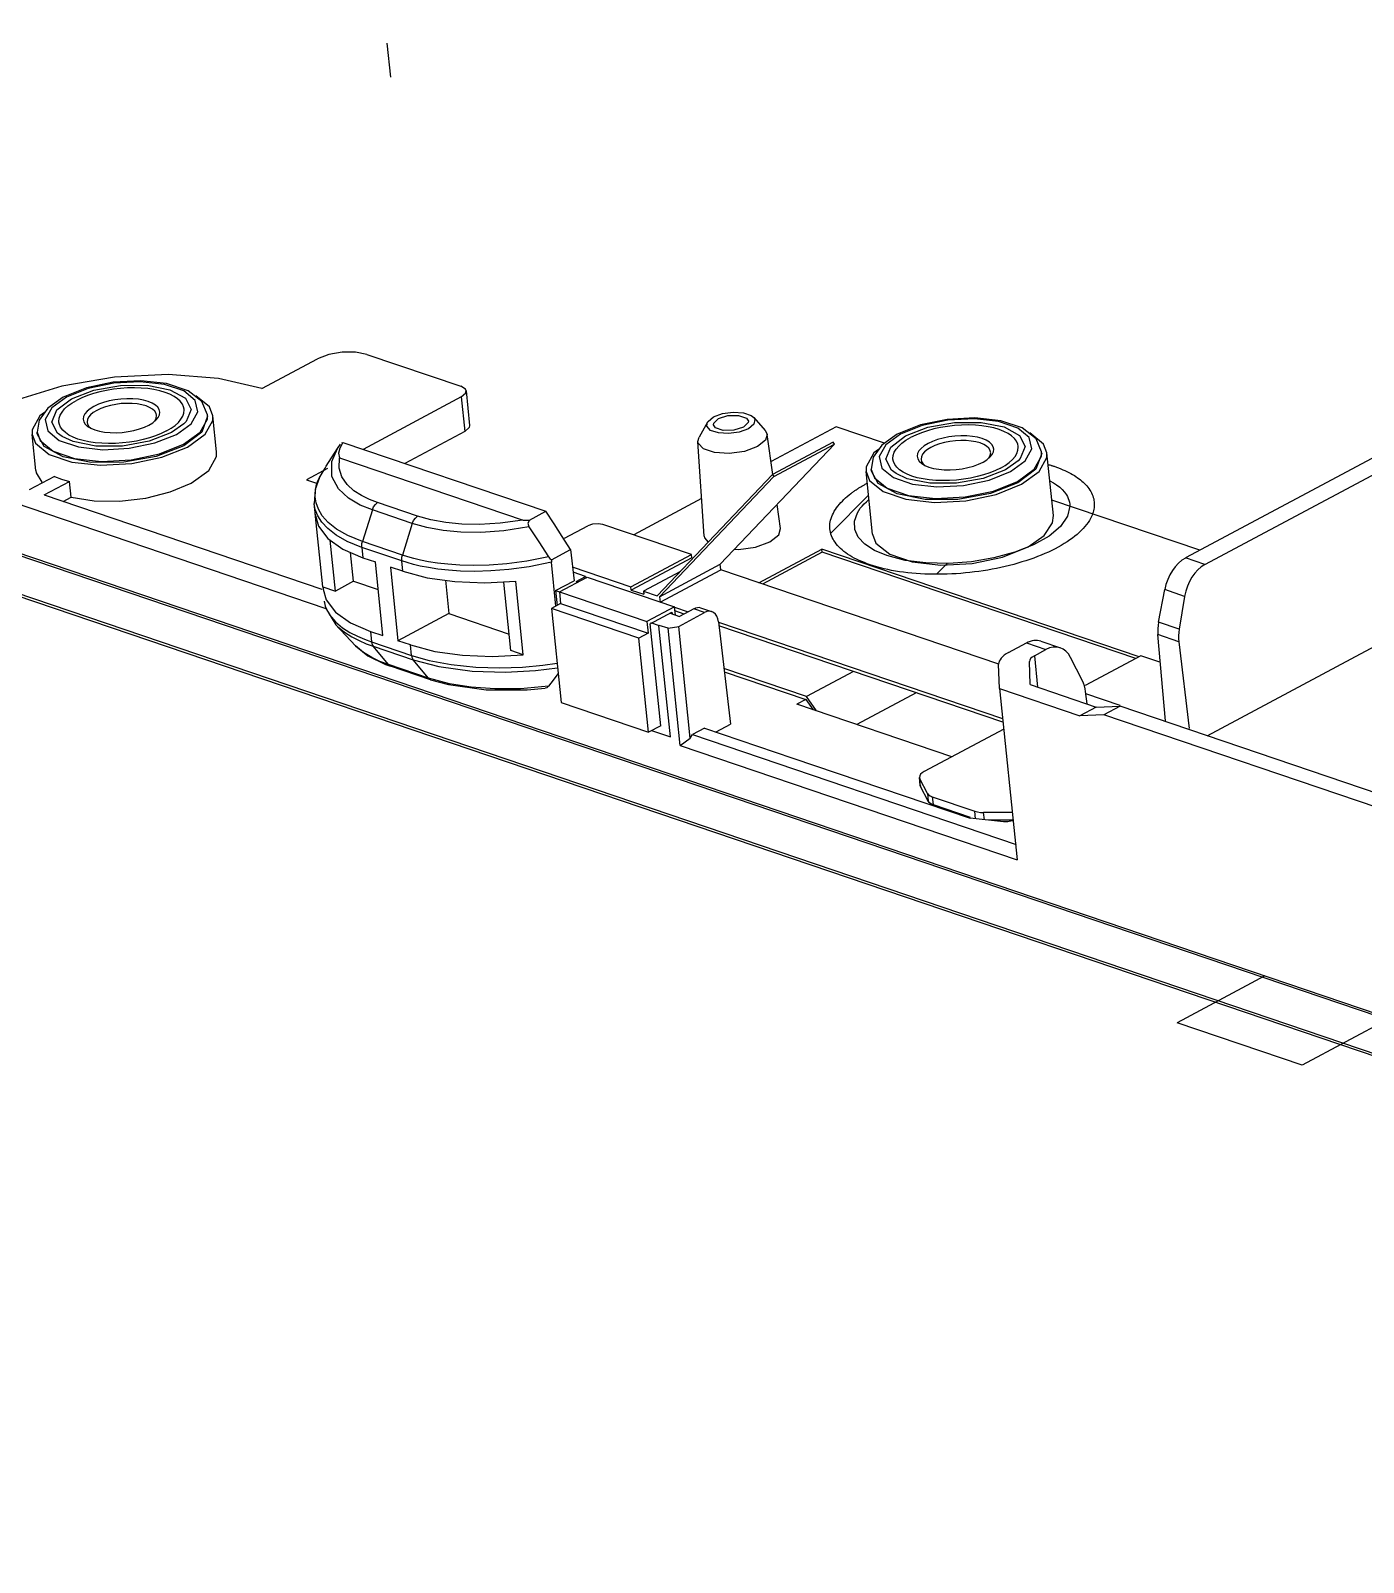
# Model space of a CAD drawing. Header units: millimetres. Extents: x 0 to 594, y 0 to 420.
# Drawn here: x 221.72 to 259.84, y 147.58 to 191.38 of the extents above; entities that cross this region are included whole.
import ezdxf

# ---------------------------------------------------------------- set-up
doc = ezdxf.new("R2010")
doc.units = ezdxf.units.MM
doc.header["$LTSCALE"] = 32.67
doc.linetypes.add('DASHED', pattern=[0.2, 0.1, -0.1])
doc.layers.get('0').update_dxf_attribs({"linetype": 'CONTINUOUS'})
doc.layers.add('ASSEM_MEM', color=7, linetype='CONTINUOUS')

msp = doc.modelspace()

# ---------------------------------------------------------------- linework, layer by layer
at = {"color": 7, "linetype": 'DASHED'}
msp.add_line((225.855, 249.518), (232.011, 190.049), dxfattribs=at)
at = {"layer": 'ASSEM_MEM', "color": 7, "linetype": 'CONTINUOUS'}
for p, q in [((302.265, 148.937), (101.14, 217.167)), ((302.334, 148.974), (101.21, 217.204)), ((302.716, 147.683), (101.591, 215.913)), ((302.813, 147.578), (101.688, 215.808)), ((183.769, 190.598), (230.162, 174.859)), ((270.474, 184.706), (254.75, 176.302)), ((255.304, 176.114), (269.15, 183.514)), ((228.331, 181.146), (229.925, 181.998)), ((231.333, 182.126), (234.021, 181.214)), ((222.612, 181.216), (221.245, 180.795)), ((223.313, 181.168), (222.648, 180.902)), ((223.358, 181.152), (222.743, 180.906)), ((222.886, 180.857), (223.525, 181.104)), ((223.525, 181.104), (224.284, 181.239)), ((226.425, 180.807), (226.095, 181.079)), ((226.618, 180.774), (226.224, 181.082)), ((226.833, 180.622), (226.441, 180.942)), ((234.172, 181.08), (234.274, 180.094)), ((222.205, 180.59), (221.958, 180.247)), ((222.322, 180.601), (222.132, 180.262)), ((222.648, 180.902), (222.205, 180.59)), ((222.743, 180.906), (222.322, 180.601)), ((222.325, 180.191), (222.464, 180.537)), ((222.464, 180.537), (222.886, 180.857)), ((226.108, 180.535), (226.106, 180.557)), ((226.5, 180.482), (226.425, 180.807)), ((226.776, 180.4), (226.618, 180.774)), ((226.93, 180.371), (226.833, 180.622)), ((234.032, 180.907), (231.23, 179.409)), ((234.032, 180.907), (234.134, 179.921)), ((221.981, 180.366), (221.761, 179.967)), ((221.958, 180.247), (221.902, 179.896)), ((222.114, 180.464), (221.981, 180.366)), ((222.132, 180.262), (222.206, 179.937)), ((222.488, 179.873), (222.325, 180.191)), ((223.383, 180.063), (223.436, 180.014)), ((225.102, 180.105), (225.212, 180.172)), ((225.212, 180.172), (225.299, 180.244)), ((225.252, 180.206), (225.277, 180.234)), ((225.734, 180.013), (225.848, 180.095)), ((226.103, 180.139), (225.746, 179.887)), ((225.889, 179.838), (226.31, 180.143)), ((226.167, 180.207), (226.103, 180.139)), ((226.31, 180.143), (226.5, 180.482)), ((226.566, 179.9), (226.772, 180.276)), ((226.78, 180.356), (226.612, 179.901)), ((226.772, 180.276), (226.776, 180.4)), ((226.781, 180.355), (226.776, 180.4)), ((226.926, 180.239), (226.93, 180.371)), ((227.036, 179.34), (226.93, 180.371)), ((241.08, 180.186), (240.836, 179.756)), ((241.063, 180.071), (241.08, 180.186)), ((241.169, 179.953), (241.063, 180.071)), ((241.252, 180.115), (241.257, 180.156)), ((241.257, 180.156), (241.392, 180.288)), ((242.242, 180.177), (242.107, 180.045)), ((242.247, 180.219), (242.242, 180.177)), ((242.406, 180.126), (242.247, 179.998)), ((242.401, 180.323), (242.728, 179.952)), ((244.755, 180.054), (242.895, 179.06)), ((246.142, 179.584), (244.755, 180.054)), ((247.172, 180.107), (246.507, 179.84)), ((247.216, 180.09), (246.601, 179.844)), ((247.383, 180.042), (248.143, 180.177)), ((221.761, 179.967), (221.757, 179.835)), ((221.757, 179.835), (221.854, 179.584)), ((221.864, 178.804), (221.757, 179.835)), ((221.902, 179.896), (221.993, 179.659)), ((221.907, 179.851), (221.902, 179.896)), ((222.105, 179.492), (221.907, 179.85)), ((221.993, 179.659), (222.363, 179.357)), ((222.206, 179.937), (222.537, 179.665)), ((222.614, 179.778), (222.488, 179.873)), ((222.537, 179.665), (223.082, 179.478)), ((222.93, 179.631), (222.614, 179.778)), ((223.583, 179.502), (222.93, 179.631)), ((223.068, 179.705), (222.932, 179.758)), ((225.746, 179.887), (225.107, 179.64)), ((225.293, 179.798), (225.119, 179.74)), ((225.274, 179.592), (225.889, 179.838)), ((225.603, 179.935), (225.734, 180.013)), ((226.091, 179.554), (226.566, 179.9)), ((226.612, 179.901), (226.095, 179.509)), ((230.619, 179.596), (230.644, 179.608)), ((230.644, 179.608), (236.454, 177.637)), ((234.134, 179.921), (232.421, 179.005)), ((240.805, 179.633), (240.836, 179.756)), ((240.98, 176.923), (240.805, 179.633)), ((242.735, 179.67), (242.506, 179.487)), ((242.784, 179.837), (242.735, 179.67)), ((242.948, 178.69), (242.784, 179.837)), ((244.669, 179.615), (242.937, 178.689)), ((244.709, 179.558), (244.669, 179.615)), ((246.507, 179.84), (246.063, 179.528)), ((246.601, 179.844), (246.18, 179.539)), ((246.323, 179.475), (246.744, 179.795)), ((246.744, 179.795), (247.383, 180.042)), ((250.284, 179.745), (249.953, 180.018)), ((250.476, 179.712), (250.083, 180.02)), ((250.358, 179.421), (250.284, 179.745)), ((250.692, 179.56), (250.299, 179.88)), ((250.634, 179.338), (250.476, 179.712)), ((221.854, 179.584), (222.246, 179.264)), ((222.646, 179.196), (222.105, 179.492)), ((222.246, 179.264), (222.892, 179.045)), ((222.363, 179.357), (222.971, 179.151)), ((223.445, 179.037), (222.646, 179.196)), ((223.082, 179.478), (223.778, 179.4)), ((223.778, 179.4), (224.538, 179.439)), ((225.312, 179.207), (224.382, 179.041)), ((224.538, 179.439), (225.274, 179.592)), ((226.095, 179.509), (225.312, 179.207)), ((225.404, 179.279), (226.091, 179.554)), ((225.474, 179.181), (226.203, 179.472)), ((230.175, 178.931), (230.496, 179.436)), ((230.332, 179.06), (230.495, 179.433)), ((230.496, 179.436), (230.581, 179.556)), ((230.52, 179.297), (230.555, 179.165)), ((241.441, 176.122), (244.709, 179.558)), ((242.977, 178.632), (244.709, 179.558)), ((245.839, 179.305), (245.62, 178.905)), ((245.817, 179.185), (245.76, 178.834)), ((246.063, 179.528), (245.817, 179.185)), ((245.972, 179.402), (245.839, 179.305)), ((246.18, 179.539), (245.99, 179.2)), ((245.99, 179.2), (246.065, 178.875)), ((246.183, 179.13), (246.323, 179.475)), ((249.07, 179.111), (249.157, 179.182)), ((249.111, 179.144), (249.135, 179.173)), ((249.966, 179.473), (249.965, 179.496)), ((250.168, 179.082), (250.358, 179.421)), ((250.639, 179.294), (250.47, 178.84)), ((250.631, 179.214), (250.634, 179.338)), ((250.639, 179.294), (250.634, 179.338)), ((250.788, 179.31), (250.692, 179.56)), ((250.784, 179.177), (250.788, 179.31)), ((250.974, 177.516), (250.788, 179.309)), ((221.864, 178.805), (221.875, 178.739)), ((221.875, 178.739), (222.039, 178.472)), ((224.382, 179.041), (223.445, 179.037)), ((230.21, 178.864), (229.604, 178.541)), ((229.994, 178.635), (230.138, 178.872)), ((230.138, 178.872), (230.175, 178.931)), ((230.337, 178.632), (230.332, 179.06)), ((230.555, 179.165), (235.802, 177.384)), ((245.62, 178.905), (245.616, 178.773)), ((245.801, 176.98), (245.616, 178.774)), ((245.616, 178.773), (245.712, 178.523)), ((245.76, 178.834), (245.851, 178.597)), ((245.765, 178.789), (245.76, 178.834)), ((245.963, 178.43), (245.765, 178.788)), ((246.065, 178.875), (246.395, 178.603)), ((246.346, 178.812), (246.183, 179.13)), ((246.473, 178.716), (246.346, 178.812)), ((247.241, 179.001), (247.294, 178.952)), ((248.961, 179.044), (249.07, 179.111)), ((249.604, 178.825), (248.965, 178.579)), ((249.151, 178.736), (248.977, 178.678)), ((249.132, 178.531), (249.747, 178.777)), ((249.461, 178.874), (249.593, 178.951)), ((249.593, 178.951), (249.706, 179.033)), ((249.962, 179.077), (249.604, 178.825)), ((249.747, 178.777), (250.168, 179.082)), ((250.47, 178.84), (249.954, 178.447)), ((250.025, 179.145), (249.962, 179.077)), ((250.823, 178.977), (250.846, 178.971)), ((250.846, 178.971), (250.869, 178.964)), ((222.4, 178.636), (221.675, 178.249)), ((222.104, 178.104), (222.829, 178.491)), ((222.875, 178.043), (222.829, 178.491)), ((229.604, 178.541), (229.921, 178.433)), ((229.935, 178.507), (229.994, 178.635)), ((229.979, 178.604), (229.994, 178.635)), ((230.521, 178.279), (230.337, 178.632)), ((239.637, 175.22), (242.937, 178.689)), ((242.977, 178.632), (239.709, 175.196)), ((242.937, 178.689), (242.977, 178.632)), ((245.712, 178.523), (246.105, 178.202)), ((245.851, 178.597), (246.221, 178.296)), ((246.504, 178.134), (245.963, 178.43)), ((246.221, 178.296), (246.83, 178.089)), ((246.395, 178.603), (246.941, 178.416)), ((246.788, 178.57), (246.473, 178.716)), ((247.441, 178.44), (246.788, 178.57)), ((246.927, 178.644), (246.791, 178.697)), ((246.941, 178.416), (247.636, 178.338)), ((247.636, 178.338), (248.397, 178.377)), ((248.397, 178.377), (249.132, 178.531)), ((249.954, 178.447), (249.171, 178.145)), ((249.263, 178.217), (249.949, 178.492)), ((249.333, 178.119), (250.061, 178.411)), ((222.104, 178.104), (230.051, 175.408)), ((222.646, 177.92), (222.875, 178.043)), ((229.862, 177.513), (229.826, 177.858)), ((229.859, 177.689), (229.826, 177.857)), ((232.786, 177.497), (231.642, 177.885)), ((240.91, 177.999), (238.968, 176.961)), ((244.607, 177.016), (245.686, 178.095)), ((246.105, 178.202), (246.75, 177.983)), ((247.304, 177.976), (246.504, 178.134)), ((248.24, 177.979), (247.304, 177.976)), ((249.171, 178.145), (248.24, 177.979)), ((255.165, 176.523), (250.928, 177.96)), ((230.075, 175.48), (229.857, 177.587)), ((231.491, 177.675), (231.207, 176.771)), ((232.635, 177.287), (231.491, 177.675)), ((235.988, 177.388), (236.454, 177.637)), ((243.168, 177.15), (243.07, 177.834)), ((232.635, 177.287), (232.351, 176.383)), ((233.049, 177.172), (232.635, 177.287)), ((236.989, 176.865), (237.658, 177.223)), ((240.619, 176.401), (238.081, 177.262)), ((230.433, 175.358), (230.282, 176.816)), ((231.187, 176.66), (231.193, 176.715)), ((231.189, 176.606), (231.187, 176.66)), ((232.333, 176.218), (231.189, 176.606)), ((231.189, 176.606), (231.22, 176.309)), ((231.193, 176.715), (231.207, 176.771)), ((232.351, 176.383), (231.207, 176.771)), ((236.62, 176.253), (237.161, 176.543)), ((237.161, 176.543), (237.266, 175.652)), ((242.543, 175.592), (244.351, 176.559)), ((253.427, 173.48), (244.351, 176.559)), ((244.361, 176.469), (244.351, 176.559)), ((230.955, 175.637), (230.87, 176.461)), ((231.22, 176.309), (231.577, 176.188)), ((231.795, 174.081), (231.577, 176.188)), ((232.331, 176.272), (232.337, 176.327)), ((232.333, 176.218), (232.331, 176.272)), ((232.488, 176.169), (232.333, 176.218)), ((232.364, 175.921), (232.333, 176.218)), ((232.337, 176.327), (232.351, 176.383)), ((232.504, 176.334), (232.351, 176.383)), ((236.529, 176.337), (236.568, 176.292)), ((236.568, 176.292), (236.62, 176.253)), ((236.743, 174.929), (236.614, 176.18)), ((238.886, 175.475), (240.619, 176.401)), ((240.628, 176.311), (238.896, 175.385)), ((239.709, 175.196), (241.441, 176.122)), ((240.628, 176.311), (240.619, 176.401)), ((241.458, 175.96), (241.441, 176.122)), ((244.361, 176.469), (242.651, 175.555)), ((253.327, 173.427), (244.361, 176.469)), ((247.628, 175.837), (247.938, 176.146)), ((255.304, 176.114), (254.75, 176.302)), ((232.364, 175.921), (232.006, 176.043)), ((232.006, 176.043), (232.224, 173.935)), ((233.581, 175.666), (233.679, 174.713)), ((236.843, 175.332), (237.633, 175.754)), ((237.204, 176.046), (238.886, 175.475)), ((237.59, 175.774), (237.238, 175.894)), ((237.325, 175.632), (237.59, 175.774)), ((237.59, 175.774), (237.596, 175.715)), ((237.633, 175.754), (240.135, 174.906)), ((240.302, 175.919), (239.244, 175.353)), ((239.725, 175.034), (241.458, 175.96)), ((249.408, 173.263), (241.458, 175.96)), ((230.075, 175.48), (230.433, 175.358)), ((230.075, 175.48), (230.08, 175.406)), ((230.08, 175.406), (230.17, 175.102)), ((230.955, 175.637), (230.433, 175.358)), ((230.955, 175.637), (231.659, 175.399)), ((234.705, 175.596), (235.592, 175.641)), ((235.452, 173.656), (235.25, 175.606)), ((235.81, 173.534), (235.592, 175.641)), ((236.735, 175.368), (237.266, 175.652)), ((236.735, 175.368), (236.843, 175.332)), ((236.735, 175.368), (236.778, 174.947)), ((236.843, 175.332), (239.346, 174.483)), ((236.843, 175.332), (236.877, 175.001)), ((237.325, 175.632), (237.374, 175.616)), ((238.896, 175.385), (238.886, 175.475)), ((238.896, 175.385), (239.253, 175.264)), ((239.244, 175.353), (239.637, 175.22)), ((239.244, 175.353), (239.253, 175.264)), ((253.982, 174.468), (254.157, 175.397)), ((254.727, 175.204), (254.157, 175.397)), ((230.114, 175.072), (230.153, 174.874)), ((230.116, 175.061), (230.143, 174.923)), ((230.143, 174.923), (230.263, 174.675)), ((230.153, 174.874), (230.443, 174.392)), ((230.17, 175.102), (230.436, 174.754)), ((236.877, 175.001), (236.614, 174.86)), ((239.117, 174.011), (236.614, 174.86)), ((236.614, 174.86), (236.893, 172.17)), ((236.877, 175.001), (239.38, 174.152)), ((240.135, 174.906), (239.346, 174.483)), ((239.709, 175.196), (239.725, 175.034)), ((240.132, 174.896), (240.527, 174.762)), ((240.16, 174.671), (240.135, 174.906)), ((240.684, 174.846), (240.28, 174.63)), ((240.994, 174.741), (240.684, 174.846)), ((241.202, 174.765), (240.89, 174.871)), ((254.727, 175.204), (254.574, 174.267)), ((230.263, 174.675), (230.437, 174.473)), ((230.436, 174.754), (230.863, 174.451)), ((230.437, 174.473), (230.639, 174.308)), ((231.008, 173.792), (230.443, 174.392)), ((230.863, 174.451), (231.438, 174.202)), ((233.679, 174.713), (232.224, 173.935)), ((233.679, 174.713), (235.403, 174.128)), ((239.346, 174.483), (239.38, 174.152)), ((239.44, 174.42), (240.063, 174.754)), ((239.741, 171.506), (239.44, 174.42)), ((239.452, 174.456), (239.7, 174.372)), ((240.018, 171.183), (239.689, 174.366)), ((239.954, 174.296), (239.7, 174.372)), ((240.006, 174.723), (240.28, 174.63)), ((240.063, 174.754), (240.069, 174.701)), ((240.409, 174.699), (240.148, 174.787)), ((240.255, 174.345), (240.994, 174.741)), ((241.391, 174.469), (249.52, 171.711)), ((241.393, 174.475), (241.735, 171.547)), ((249.531, 171.604), (241.407, 174.36)), ((254.574, 174.267), (253.982, 174.468)), ((231.269, 173.978), (231.468, 173.905)), ((231.438, 174.202), (231.795, 174.081)), ((231.438, 174.202), (231.468, 173.905)), ((232.582, 173.814), (232.224, 173.935)), ((239.38, 174.152), (239.117, 174.011)), ((239.395, 171.321), (239.117, 174.011)), ((239.954, 174.296), (240.255, 174.345)), ((240.299, 170.94), (239.954, 174.296)), ((240.583, 171.151), (240.255, 174.345)), ((250.613, 173.922), (251.172, 173.732)), ((254.563, 173.906), (253.962, 174.11)), ((254.183, 171.649), (253.962, 174.11)), ((255.37, 171.22), (260.45, 173.934)), ((231.318, 173.85), (231.517, 173.777)), ((231.468, 173.905), (232.612, 173.517)), ((231.494, 173.813), (231.517, 173.777)), ((231.517, 173.777), (232.661, 173.389)), ((231.949, 173.254), (231.517, 173.777)), ((232.612, 173.517), (232.582, 173.814)), ((234.924, 173.489), (235.81, 173.534)), ((235.81, 173.534), (235.452, 173.656)), ((249.688, 173.596), (250.202, 173.871)), ((250.202, 173.871), (250.756, 173.683)), ((250.428, 173.507), (250.756, 173.683)), ((250.428, 173.507), (250.52, 172.609)), ((253.471, 173.504), (251.879, 172.653)), ((254.016, 173.319), (253.471, 173.504)), ((254.563, 173.906), (254.854, 171.422)), ((231.949, 173.254), (231.709, 173.345)), ((233.093, 172.866), (231.949, 173.254)), ((233.155, 172.822), (232.011, 173.21)), ((232.661, 173.389), (233.396, 173.195)), ((233.093, 172.866), (232.661, 173.389)), ((236.162, 173.082), (236.79, 173.164)), ((243.911, 172.337), (241.55, 173.138)), ((241.56, 173.048), (243.891, 172.257)), ((245.254, 173.055), (243.911, 172.337)), ((249.432, 172.569), (249.407, 173.263)), ((250.311, 172.68), (250.287, 173.341)), ((251.807, 172.788), (251.465, 173.46)), ((233.703, 172.703), (233.093, 172.866)), ((236.532, 172.632), (235.733, 172.562)), ((250.311, 172.68), (252.197, 172.04)), ((236.893, 172.17), (239.395, 171.321)), ((243.89, 172.258), (243.633, 172.12)), ((243.891, 172.257), (244.1, 171.961)), ((244.201, 171.927), (243.911, 172.337)), ((247.052, 172.445), (245.353, 171.537)), ((249.432, 172.569), (251.729, 171.79)), ((249.432, 172.569), (249.935, 167.671)), ((251.936, 172.128), (251.895, 172.48)), ((252.887, 172.083), (251.903, 172.417)), ((248.067, 170.616), (243.633, 172.12)), ((252.197, 172.04), (251.729, 171.79)), ((252.42, 171.818), (251.729, 171.79)), ((252.197, 172.04), (252.88, 172.064)), ((252.88, 172.064), (252.42, 171.818)), ((293.316, 157.945), (252.42, 171.818)), ((265.452, 167.8), (252.88, 172.064)), ((239.741, 171.506), (239.395, 171.321)), ((239.479, 171.366), (240.018, 171.183)), ((240.992, 171.437), (240.646, 171.252)), ((241.323, 171.327), (241.735, 171.547)), ((249.551, 171.409), (247.281, 170.196)), ((240.299, 170.94), (240.583, 171.151)), ((240.299, 170.94), (249.935, 167.671)), ((240.583, 171.151), (240.646, 171.252)), ((240.646, 171.252), (249.905, 168.111)), ((247.142, 170.023), (247.152, 169.988)), ((247.165, 169.799), (247.142, 170.023)), ((247.368, 169.571), (247.152, 169.988)), ((247.175, 169.763), (247.152, 169.988)), ((246.053, 169.72), (248.588, 168.863)), ((247.175, 169.763), (247.165, 169.799)), ((247.391, 169.347), (247.175, 169.763)), ((247.368, 169.571), (247.391, 169.347)), ((247.508, 169.472), (248.721, 169.061)), ((247.508, 169.472), (247.531, 169.248)), ((247.531, 169.248), (248.596, 168.887)), ((249.55, 168.753), (248.588, 168.863)), ((248.744, 168.845), (248.721, 169.061)), ((249.796, 169.028), (248.978, 169.025)), ((248.999, 168.816), (248.978, 169.025)), ((249.819, 168.803), (249.129, 168.801)), ((257.017, 164.348), (254.512, 163.009)), ((258.087, 161.796), (254.512, 163.009)), ((260.592, 163.135), (258.087, 161.796))]:
    msp.add_line(p, q, dxfattribs=at)
for points in [[(231.333, 182.126), (231.006, 182.19), (230.624, 182.189), (230.244, 182.121), (229.925, 181.998)], [(228.331, 181.146), (227.091, 181.438), (225.65, 181.55), (224.118, 181.474), (222.612, 181.216)], [(226.224, 181.082), (225.607, 181.29), (224.866, 181.371), (224.076, 181.328), (223.313, 181.168)], [(226.106, 180.557), (226.093, 180.621), (226.057, 180.704), (225.998, 180.783), (225.918, 180.857), (225.818, 180.925), (225.699, 180.986), (225.563, 181.039), (225.411, 181.083), (225.245, 181.119), (225.068, 181.146), (224.881, 181.162), (224.687, 181.169), (224.489, 181.165), (224.288, 181.152), (224.087, 181.129), (223.89, 181.096), (223.697, 181.055), (223.513, 181.004), (223.339, 180.946), (223.177, 180.881), (223.029, 180.809)], [(226.095, 181.079), (225.549, 181.266), (224.854, 181.344), (224.093, 181.305), (223.358, 181.152)], [(224.284, 181.239), (225.049, 181.242), (225.702, 181.113), (226.143, 180.871)], [(234.172, 181.08), (234.153, 181.128), (234.021, 181.214)], [(234.032, 180.907), (234.157, 181.016), (234.172, 181.08)], [(222.525, 180.187), (222.524, 180.209), (222.532, 180.298), (222.562, 180.387), (222.615, 180.476), (222.689, 180.564), (222.783, 180.649), (222.897, 180.731), (223.029, 180.809)], [(223.529, 180.639), (223.42, 180.572), (223.332, 180.5), (223.269, 180.425), (223.231, 180.348), (223.221, 180.273), (223.237, 180.199), (223.279, 180.13), (223.348, 180.067), (223.38, 180.045)], [(223.61, 180.525), (223.51, 180.464), (223.431, 180.399), (223.373, 180.33), (223.339, 180.261), (223.329, 180.192), (223.33, 180.179)], [(225.299, 180.244), (225.363, 180.319), (225.4, 180.396), (225.411, 180.471), (225.395, 180.545), (225.352, 180.614), (225.284, 180.677), (225.192, 180.733), (225.078, 180.779), (224.946, 180.816), (224.798, 180.842), (224.638, 180.856), (224.47, 180.858), (224.299, 180.849), (224.127, 180.827), (223.961, 180.795), (223.803, 180.752), (223.658, 180.699), (223.529, 180.639)], [(225.32, 180.385), (225.306, 180.439), (225.267, 180.502), (225.205, 180.56), (225.121, 180.61), (225.018, 180.653), (224.898, 180.686), (224.763, 180.71), (224.618, 180.723), (224.465, 180.725), (224.309, 180.716), (224.154, 180.696), (224.003, 180.667), (223.859, 180.628), (223.727, 180.58), (223.61, 180.525)], [(225.848, 180.095), (225.942, 180.18), (226.016, 180.268), (226.069, 180.357), (226.1, 180.446), (226.108, 180.535)], [(226.143, 180.871), (226.307, 180.553), (226.167, 180.207)], [(222.932, 179.758), (222.813, 179.819), (222.713, 179.887), (222.634, 179.961), (222.575, 180.04), (222.538, 180.123), (222.525, 180.187)], [(223.33, 180.179), (223.344, 180.125), (223.383, 180.063)], [(223.38, 180.045), (223.44, 180.011), (223.553, 179.965), (223.686, 179.928), (223.834, 179.902), (223.994, 179.888), (224.161, 179.886), (224.333, 179.895), (224.504, 179.917), (224.67, 179.949), (224.828, 179.992), (224.973, 180.045), (225.102, 180.105)], [(225.277, 180.234), (225.311, 180.304), (225.321, 180.373), (225.32, 180.385)], [(226.203, 179.472), (226.707, 179.84), (226.926, 180.239)], [(234.274, 180.093), (234.259, 180.03), (234.134, 179.921)], [(241.08, 180.186), (241.093, 180.207), (241.253, 180.335)], [(242.107, 180.045), (241.835, 179.96), (241.531, 179.953), (241.31, 180.028), (241.252, 180.115)], [(241.253, 180.335), (241.511, 180.43), (241.816, 180.473), (242.108, 180.455), (242.33, 180.38), (242.401, 180.323)], [(241.392, 180.288), (241.664, 180.374), (241.969, 180.38), (242.19, 180.305), (242.247, 180.219)], [(242.401, 180.323), (242.436, 180.263), (242.406, 180.126)], [(249.965, 179.496), (249.952, 179.559), (249.915, 179.643), (249.856, 179.722), (249.777, 179.795), (249.677, 179.863), (249.558, 179.924), (249.421, 179.977), (249.27, 180.022), (249.104, 180.057), (248.926, 180.084), (248.74, 180.1), (248.546, 180.107), (248.347, 180.104), (248.146, 180.09), (247.946, 180.067), (247.748, 180.035), (247.556, 179.993), (247.371, 179.943), (247.197, 179.884), (247.035, 179.819), (246.887, 179.747)], [(250.083, 180.02), (249.465, 180.228), (248.724, 180.309), (247.935, 180.266), (247.172, 180.107)], [(249.953, 180.018), (249.407, 180.204), (248.712, 180.283), (247.951, 180.243), (247.216, 180.09)], [(248.143, 180.177), (248.907, 180.18), (249.56, 180.051), (250.002, 179.809)], [(225.119, 179.74), (224.934, 179.689), (224.742, 179.648), (224.544, 179.615), (224.344, 179.592), (224.143, 179.579), (223.944, 179.575), (223.75, 179.582), (223.563, 179.599), (223.386, 179.625), (223.22, 179.661), (223.068, 179.705)], [(225.107, 179.64), (224.347, 179.505), (223.583, 179.502)], [(225.603, 179.935), (225.455, 179.864), (225.293, 179.798)], [(230.644, 179.608), (230.558, 179.447), (230.52, 179.297)], [(242.506, 179.487), (242.137, 179.351), (241.7, 179.289), (241.281, 179.315), (240.965, 179.422), (240.812, 179.59), (240.805, 179.633)], [(242.247, 179.998), (241.989, 179.903), (241.683, 179.86), (241.391, 179.878), (241.169, 179.953)], [(242.728, 179.952), (242.778, 179.865), (242.784, 179.837)], [(246.384, 179.125), (246.382, 179.148), (246.39, 179.236), (246.421, 179.325), (246.473, 179.414), (246.547, 179.502), (246.642, 179.588), (246.756, 179.67), (246.887, 179.747)], [(249.157, 179.182), (249.221, 179.258), (249.258, 179.334), (249.269, 179.41), (249.253, 179.483), (249.21, 179.552), (249.142, 179.615), (249.05, 179.671), (248.936, 179.718), (248.804, 179.754), (248.656, 179.78), (248.496, 179.794), (248.329, 179.797), (248.157, 179.787), (247.986, 179.766), (247.819, 179.733), (247.662, 179.69), (247.517, 179.638), (247.388, 179.577)], [(249.178, 179.324), (249.164, 179.378), (249.125, 179.441), (249.063, 179.498), (248.98, 179.549), (248.876, 179.591), (248.756, 179.624), (248.622, 179.648), (248.476, 179.661), (248.324, 179.663), (248.168, 179.654), (248.012, 179.635), (247.861, 179.605), (247.718, 179.566), (247.586, 179.518), (247.468, 179.463)], [(250.002, 179.809), (250.165, 179.491), (250.025, 179.145)], [(222.892, 179.045), (223.713, 178.954), (224.61, 179.001), (225.474, 179.181)], [(222.971, 179.151), (223.744, 179.065), (224.59, 179.109), (225.404, 179.279)], [(226.309, 178.441), (226.813, 178.809), (227.032, 179.208), (227.036, 179.34)], [(247.388, 179.577), (247.278, 179.51), (247.191, 179.438), (247.127, 179.363), (247.09, 179.287), (247.079, 179.211), (247.095, 179.138), (247.138, 179.068), (247.206, 179.005), (247.238, 178.984)], [(247.468, 179.463), (247.369, 179.402), (247.289, 179.337), (247.232, 179.269), (247.198, 179.199), (247.188, 179.13), (247.189, 179.118)], [(249.135, 179.173), (249.169, 179.242), (249.179, 179.311), (249.178, 179.324)], [(249.706, 179.033), (249.801, 179.118), (249.875, 179.206), (249.927, 179.295), (249.958, 179.385), (249.966, 179.473)], [(249.949, 178.492), (250.424, 178.838), (250.631, 179.214)], [(250.061, 178.411), (250.565, 178.778), (250.784, 179.177)], [(231.642, 177.885), (231.41, 177.974), (231.183, 178.086), (230.966, 178.227), (230.773, 178.404), (230.623, 178.621), (230.541, 178.875), (230.555, 179.165)], [(246.791, 178.697), (246.672, 178.758), (246.572, 178.825), (246.492, 178.899), (246.433, 178.978), (246.397, 179.061), (246.384, 179.125)], [(247.189, 179.118), (247.203, 179.064), (247.241, 179.001)], [(247.238, 178.984), (247.298, 178.95), (247.412, 178.903), (247.544, 178.866), (247.692, 178.84), (247.852, 178.826), (248.02, 178.824), (248.191, 178.834), (248.362, 178.855), (248.529, 178.888), (248.687, 178.931), (248.832, 178.983), (248.961, 179.044)], [(249.461, 178.874), (249.313, 178.802), (249.151, 178.736)], [(250.869, 178.964), (250.897, 178.955), (250.913, 178.95), (250.929, 178.945), (250.945, 178.94), (250.961, 178.935), (250.977, 178.93), (250.993, 178.924)], [(250.993, 178.924), (251.058, 178.901), (251.122, 178.878), (251.184, 178.853), (251.245, 178.828), (251.304, 178.802), (251.361, 178.775), (251.416, 178.747), (251.47, 178.719), (251.522, 178.69), (251.572, 178.66), (251.619, 178.629), (251.665, 178.598), (251.709, 178.567), (251.751, 178.534), (251.791, 178.501), (251.829, 178.467), (251.865, 178.433), (251.899, 178.399), (251.93, 178.363), (251.96, 178.327), (251.99, 178.287), (252.018, 178.246), (252.042, 178.205), (252.065, 178.163), (252.084, 178.121), (252.101, 178.078), (252.115, 178.035), (252.126, 177.991), (252.134, 177.948), (252.14, 177.906), (252.143, 177.864), (252.143, 177.822), (252.141, 177.779), (252.137, 177.737), (252.13, 177.694), (252.12, 177.651), (252.109, 177.608), (252.094, 177.565)], [(222.4, 178.636), (222.602, 178.557), (222.829, 178.491)], [(222.875, 178.043), (223.531, 177.938), (224.263, 177.929), (225.011, 178.015), (225.711, 178.191), (226.309, 178.441)], [(229.977, 178.605), (229.852, 178.26), (229.826, 177.858)], [(229.861, 178.212), (229.889, 178.365), (229.935, 178.507)], [(245.181, 178.146), (245.199, 178.16), (245.218, 178.174), (245.237, 178.187), (245.256, 178.201), (245.275, 178.215), (245.295, 178.229), (245.315, 178.242), (245.335, 178.256), (245.355, 178.269), (245.374, 178.281), (245.393, 178.293), (245.412, 178.305), (245.431, 178.317), (245.45, 178.329)], [(245.45, 178.329), (245.469, 178.34), (245.489, 178.352), (245.508, 178.363), (245.528, 178.375), (245.548, 178.386), (245.568, 178.398), (245.588, 178.409), (245.609, 178.42), (245.629, 178.431), (245.65, 178.442)], [(248.977, 178.678), (248.792, 178.628), (248.6, 178.586), (248.403, 178.553), (248.202, 178.53), (248.001, 178.517), (247.803, 178.514), (247.609, 178.52), (247.422, 178.537), (247.244, 178.563), (247.079, 178.599), (246.927, 178.644)], [(248.965, 178.579), (248.205, 178.444), (247.441, 178.44)], [(250.871, 178.511), (250.973, 178.453), (251.066, 178.392), (251.154, 178.324), (251.227, 178.257), (251.29, 178.187), (251.345, 178.11)], [(229.884, 177.877), (229.857, 178.049), (229.861, 178.212)], [(230.464, 177.129), (230.226, 177.32), (230.058, 177.511), (229.948, 177.697), (229.884, 177.877)], [(231.491, 177.675), (231.145, 177.815), (230.811, 178.01), (230.521, 178.279)], [(231.491, 177.675), (231.528, 177.761), (231.58, 177.834), (231.642, 177.885)], [(245.727, 176.11), (245.645, 176.138), (245.566, 176.169), (245.49, 176.2), (245.416, 176.232), (245.345, 176.266), (245.276, 176.301), (245.211, 176.337), (245.148, 176.374), (245.088, 176.412), (245.032, 176.451), (244.978, 176.492), (244.928, 176.533), (244.881, 176.575), (244.837, 176.618), (244.797, 176.662), (244.76, 176.706), (244.726, 176.752), (244.696, 176.798), (244.669, 176.845), (244.645, 176.892), (244.625, 176.94), (244.608, 176.988), (244.595, 177.037), (244.585, 177.086), (244.579, 177.136), (244.576, 177.185), (244.577, 177.235), (244.581, 177.285), (244.589, 177.335), (244.6, 177.385), (244.614, 177.436), (244.632, 177.487), (244.653, 177.537), (244.678, 177.588), (244.706, 177.638), (244.737, 177.689), (244.771, 177.739), (244.809, 177.789), (244.85, 177.839), (244.894, 177.889), (244.936, 177.932), (244.98, 177.976), (245.027, 178.019), (245.076, 178.062), (245.127, 178.104), (245.181, 178.146)], [(245.366, 177.594), (245.403, 177.656), (245.45, 177.723), (245.5, 177.784), (245.56, 177.85), (245.622, 177.91), (245.698, 177.976)], [(246.75, 177.983), (247.571, 177.892), (248.468, 177.939), (249.333, 178.119)], [(246.83, 178.089), (247.603, 178.003), (248.448, 178.048), (249.263, 178.217)], [(251.345, 178.11), (251.373, 178.062), (251.399, 178.008), (251.419, 177.954), (251.433, 177.899), (251.442, 177.844), (251.446, 177.785)], [(230.455, 176.956), (230.216, 177.143), (230.045, 177.329), (229.929, 177.512), (229.859, 177.689)], [(229.862, 177.513), (229.951, 177.209), (230.218, 176.862)], [(232.635, 177.287), (232.672, 177.373), (232.724, 177.445), (232.786, 177.497)], [(235.798, 177.386), (235.145, 177.294), (234.558, 177.26), (234.047, 177.27), (233.59, 177.314), (233.162, 177.391), (232.786, 177.497)], [(237.161, 176.543), (236.925, 176.913), (236.69, 177.278), (236.454, 177.637)], [(246.212, 176.369), (245.859, 176.517), (245.583, 176.695), (245.391, 176.899), (245.289, 177.121), (245.281, 177.355), (245.366, 177.594)], [(252.094, 177.565), (252.088, 177.547), (252.063, 177.49), (252.034, 177.432), (252.001, 177.374), (251.964, 177.316), (251.922, 177.259), (251.876, 177.202), (251.826, 177.145), (251.772, 177.089), (251.713, 177.034), (251.651, 176.978), (251.585, 176.924), (251.515, 176.87), (251.441, 176.817), (251.364, 176.765), (251.283, 176.714), (251.199, 176.663), (251.111, 176.614), (251.02, 176.566), (250.926, 176.519), (250.829, 176.473), (250.729, 176.428), (250.626, 176.384), (250.521, 176.342), (250.412, 176.301), (250.302, 176.262), (250.189, 176.224), (250.074, 176.188), (249.957, 176.153), (249.838, 176.12), (249.718, 176.089), (249.596, 176.059), (249.472, 176.031), (249.348, 176.005), (249.222, 175.981), (249.095, 175.958), (248.968, 175.937), (248.84, 175.919), (248.712, 175.902), (248.583, 175.887), (248.454, 175.873), (248.325, 175.862), (248.196, 175.853), (248.066, 175.845), (247.936, 175.84), (247.807, 175.836), (247.678, 175.835), (247.551, 175.835), (247.424, 175.838), (247.298, 175.842), (247.173, 175.849), (247.049, 175.857), (246.928, 175.868), (246.807, 175.88), (246.689, 175.894), (246.573, 175.911), (246.458, 175.929), (246.346, 175.949), (246.236, 175.972), (246.129, 175.996), (246.024, 176.022), (245.922, 176.049), (245.823, 176.079), (245.727, 176.11)], [(251.446, 177.785), (251.381, 177.494), (251.179, 177.205), (250.849, 176.929), (250.407, 176.68), (249.873, 176.469), (249.27, 176.306), (248.627, 176.197), (247.971, 176.147), (247.322, 176.161), (246.731, 176.235), (246.212, 176.369)], [(250.247, 176.617), (250.713, 176.947), (250.951, 177.305), (250.974, 177.515)], [(231.207, 176.771), (230.786, 176.943), (230.464, 177.129)], [(235.972, 177.189), (235.25, 177.079), (234.593, 177.035), (234.024, 177.042), (233.52, 177.088), (233.049, 177.172)], [(235.802, 177.384), (235.826, 177.381), (235.863, 177.381), (235.901, 177.382), (235.943, 177.385), (235.988, 177.388)], [(235.988, 177.388), (235.942, 177.299), (235.972, 177.189)], [(235.972, 177.189), (236.254, 176.761), (236.529, 176.337)], [(238.081, 177.262), (237.947, 177.283), (237.789, 177.269), (237.658, 177.223)], [(242.861, 176.762), (243.115, 176.967), (243.168, 177.149)], [(245.802, 176.98), (245.898, 176.729), (246.291, 176.409), (246.936, 176.19), (247.757, 176.099), (248.654, 176.146), (249.518, 176.326), (250.247, 176.617)], [(230.218, 176.862), (230.644, 176.558), (231.22, 176.309)], [(231.189, 176.606), (230.774, 176.775), (230.455, 176.956)], [(240.98, 176.924), (240.989, 176.874), (241.098, 176.755)], [(241.849, 176.551), (241.964, 176.543), (242.447, 176.61), (242.861, 176.762)], [(233.095, 176.027), (232.864, 176.072), (232.664, 176.12), (232.488, 176.169)], [(233.097, 176.195), (232.872, 176.239), (232.676, 176.286), (232.504, 176.334)], [(235.341, 176.138), (234.835, 176.099), (234.389, 176.088), (233.997, 176.097), (233.654, 176.121), (233.356, 176.155), (233.097, 176.195)], [(236.614, 176.18), (235.975, 176.051), (235.395, 175.972), (234.876, 175.931)], [(236.529, 176.337), (235.906, 176.214), (235.341, 176.138)], [(236.62, 176.253), (236.614, 176.214), (236.614, 176.18)], [(232.364, 175.921), (233.062, 175.738), (233.851, 175.629), (234.705, 175.596)], [(234.876, 175.931), (234.418, 175.919), (234.016, 175.928), (233.665, 175.952), (233.36, 175.986), (233.095, 176.027)], [(230.443, 174.392), (230.491, 174.343), (230.691, 174.179), (230.901, 174.046), (231.112, 173.938), (231.318, 173.85)], [(230.639, 174.308), (230.851, 174.174), (231.063, 174.066), (231.269, 173.978)], [(231.709, 173.345), (231.472, 173.455), (231.238, 173.597), (231.008, 173.792)], [(231.008, 173.792), (231.366, 173.505), (231.872, 173.26), (232.012, 173.21)], [(231.468, 173.905), (231.478, 173.856), (231.494, 173.813)], [(232.582, 173.814), (233.28, 173.631), (234.069, 173.522), (234.924, 173.489)], [(232.612, 173.517), (233.116, 173.374), (233.744, 173.255)], [(232.612, 173.517), (232.622, 173.468), (232.638, 173.425), (232.661, 173.389)], [(232.011, 173.21), (231.999, 173.215), (231.949, 173.254)], [(233.396, 173.195), (234.342, 173.067), (235.302, 173.036), (236.162, 173.082)], [(233.744, 173.255), (234.45, 173.182), (235.142, 173.161), (235.784, 173.182), (236.366, 173.233), (236.777, 173.29)], [(233.155, 172.822), (233.143, 172.827), (233.093, 172.866)], [(233.155, 172.822), (233.666, 172.68), (234.745, 172.53), (235.921, 172.531), (236.434, 172.578)], [(235.733, 172.562), (234.993, 172.558), (234.322, 172.606), (233.703, 172.703)], [(236.532, 172.632), (236.481, 172.591), (236.434, 172.578)], [(236.806, 173.007), (236.796, 172.993), (236.664, 172.81), (236.532, 172.632)], [(240.995, 171.439), (243.522, 170.578), (246.053, 169.72)], [(247.281, 170.196), (247.221, 170.157), (247.176, 170.115), (247.149, 170.072), (247.141, 170.029), (247.142, 170.023)], [(247.165, 169.799), (247.165, 169.795), (247.166, 169.791), (247.167, 169.787), (247.168, 169.783), (247.169, 169.779), (247.17, 169.775)], [(247.17, 169.775), (247.171, 169.773), (247.172, 169.771), (247.173, 169.77), (247.173, 169.767), (247.175, 169.765), (247.175, 169.763)], [(247.368, 169.571), (247.397, 169.533), (247.445, 169.5), (247.508, 169.472)], [(247.531, 169.248), (247.468, 169.275), (247.421, 169.309), (247.391, 169.347)], [(247.391, 169.347), (247.394, 169.34), (247.398, 169.334), (247.403, 169.327), (247.408, 169.321), (247.414, 169.315), (247.421, 169.309)], [(247.421, 169.309), (247.427, 169.303), (247.434, 169.297), (247.442, 169.291), (247.45, 169.286), (247.458, 169.281), (247.468, 169.275)], [(247.468, 169.275), (247.477, 169.271), (247.487, 169.266), (247.498, 169.261), (247.508, 169.257), (247.519, 169.253), (247.531, 169.248)], [(248.721, 169.061), (248.798, 169.041), (248.884, 169.028), (248.978, 169.025)], [(249.819, 168.8), (249.789, 168.786), (249.667, 168.755), (249.55, 168.753)]]:
    msp.add_lwpolyline(points, dxfattribs=at)
for centre, major_axis, ratio, start_param, end_param in [((254.831, 175.409), (0.339, 0.941), 0.648033, 0.622657, 1.812947), ((255.41, 175.213), (0.303, 0.953), 0.663137, 6.880997, 8.071286), ((240.724, 174.4), (0.169, 0.47), 0.648033, 0.012069, 0.622657), ((241.047, 174.29), (0.151, 0.477), 0.663137, 5.3102, 6.880997), ((254.655, 174.48), (0.339, 0.941), 0.648033, -4.470239, -4.089732), ((250.282, 172.978), (0.339, 0.941), 0.648033, 0.012063, 0.622657), ((255.256, 174.276), (0.303, 0.953), 0.663137, -4.495084, -4.114578), ((250.403, 173.353), (0.995, 0.103), 0.433016, 2.326894, 3.112445), ((250.785, 173.386), (0.497, 0.051), 0.433016, 2.326894, 3.112445), ((250.861, 172.782), (0.303, 0.953), 0.663137, 5.690707, 6.880997), ((251.202, 172.11), (0.303, 0.953), 0.663137, -0.972985, -0.592479)]:
    msp.add_ellipse(centre, major_axis=major_axis, ratio=ratio, start_param=start_param, end_param=end_param, dxfattribs=at)

doc.saveas('drawing.dxf')
